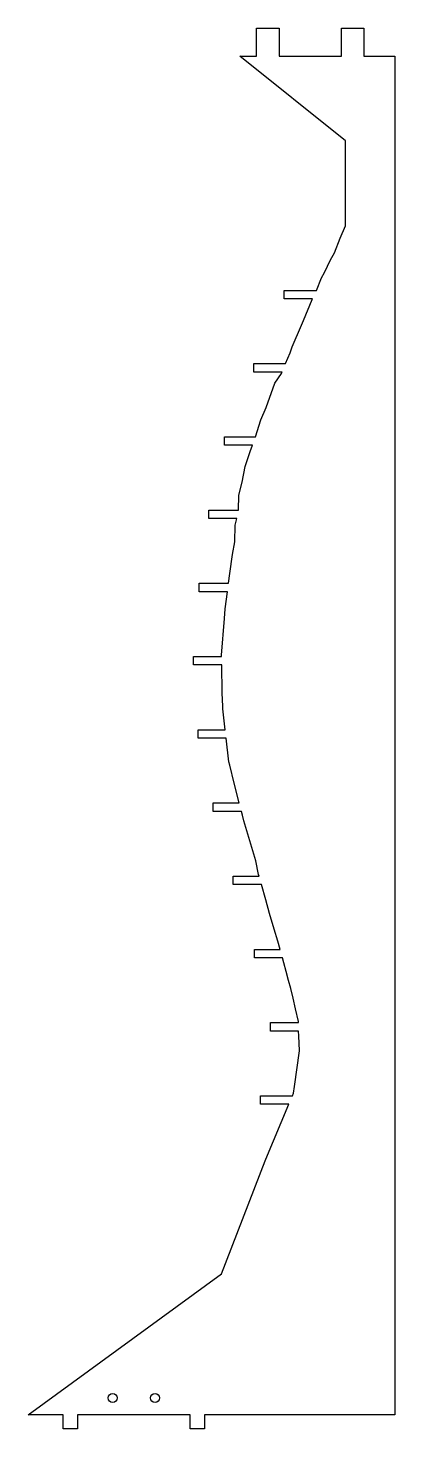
# Model space of a CAD drawing. Header units: metres. Extents: x -130 to 0, y -95 to 401.
import ezdxf

# ---------------------------------------------------------------- set-up
doc = ezdxf.new("R2010")
doc.units = ezdxf.units.M

msp = doc.modelspace()

# ---------------------------------------------------------------- linework, layer by layer
msp.add_lwpolyline([(-46.04, 0), (-45.76, 0.54), (-45.76, 0.54), (-37.66, 20), (-47.66, 20), (-47.66, 23), (-36.33, 23), (-35.94, 23.87), (-35.94, 23.87), (-35.59, 26.23), (-35.59, 26.23), (-33.81, 38.89), (-33.81, 38.89), (-34.12, 44.27), (-34.12, 44.27), (-34.15, 45.93), (-44.15, 45.93), (-44.15, 48.93), (-34.2, 48.93), (-34.21, 49.35), (-34.21, 49.35), (-35.28, 53.84), (-35.28, 53.84), (-36.11, 57.52), (-36.11, 57.52), (-36.94, 61), (-36.94, 61), (-37.71, 63.82), (-37.71, 63.82), (-38.57, 67.01), (-38.57, 67.01), (-39.32, 70.1), (-39.32, 70.1), (-39.79, 71.86), (-49.79, 71.86), (-49.79, 74.86), (-40.65, 74.86), (-41.55, 77.76), (-41.55, 77.76), (-42.81, 81.96), (-42.81, 81.96), (-44.47, 87.54), (-44.47, 87.54), (-45.71, 92.44), (-45.71, 92.44), (-47.28, 97.78), (-57.28, 97.78), (-57.28, 100.78), (-48.16, 100.78), (-48.33, 101.37), (-48.33, 101.37), (-49.29, 106.26), (-49.29, 106.26), (-53.59, 120.32), (-53.59, 120.32), (-54.02, 122.37), (-54.02, 122.37), (-54.37, 123.71), (-64.37, 123.71), (-64.37, 126.71), (-55.15, 126.71), (-56.98, 133.7), (-56.98, 133.7), (-58.53, 140.06), (-58.53, 140.06), (-58.84, 141.28), (-58.84, 141.28), (-59.78, 149.64), (-69.78, 149.64), (-69.78, 152.64), (-60.12, 152.64), (-60.95, 160.05), (-60.95, 160.05), (-61.03, 160.88), (-61.03, 160.88), (-61.2, 165.66), (-61.2, 165.66), (-61.38, 175.57), (-71.38, 175.57), (-71.38, 178.57), (-61.43, 178.57), (-61.43, 178.98), (-61.43, 178.98), (-60.38, 192.04), (-60.38, 192.04), (-60.13, 195.4), (-60.13, 195.4), (-59.34, 201.49), (-69.34, 201.49), (-69.34, 204.49), (-58.95, 204.49), (-58.49, 207.96), (-58.49, 207.96), (-57.61, 214.69), (-57.61, 214.69), (-56.77, 219.22), (-56.77, 219.22), (-56.58, 225.11), (-56.58, 225.11), (-55.99, 227.42), (-65.99, 227.42), (-65.99, 230.42), (-55.4, 230.42), (-55.29, 235.67), (-55.29, 235.67), (-54.08, 240.33), (-54.08, 240.33), (-53.13, 245.9), (-53.13, 245.9), (-51.25, 251.14), (-51.25, 251.14), (-50.45, 253.35), (-60.45, 253.35), (-60.45, 256.35), (-49.39, 256.35), (-47.53, 262.37), (-47.53, 262.37), (-45.66, 266.71), (-45.66, 266.71), (-42.52, 275.38), (-42.52, 275.38), (-40.19, 278.79), (-40.19, 278.79), (-39.99, 279.28), (-49.99, 279.28), (-49.99, 282.28), (-38.76, 282.28), (-37.19, 286.11), (-37.19, 286.11), (-36.4, 288.27), (-36.4, 288.27), (-33.16, 295.91), (-33.16, 295.91), (-32.44, 297.56), (-32.44, 297.56), (-29.35, 304.94), (-29.35, 304.94), (-29.2, 305.21), (-39.2, 305.21), (-39.2, 308.21), (-27.82, 308.21), (-26.02, 312.72), (-26.02, 312.72), (-24.93, 314.55), (-24.93, 314.55), (-22.86, 319.08), (-22.86, 319.08), (-21.39, 321.51), (-21.39, 321.51), (-19.45, 326.67), (-19.45, 326.67), (-17.55, 331.13), (-17.55, 361.13), (-55, 391.13), (-49, 391.13), (-49, 401.13), (-41, 401.13), (-41, 391.13), (-19, 391.13), (-19, 401.13), (-11, 401.13), (-11, 391.13), (0, 391.13), (0, 331.13), (0, 0), (0, -90), (-67.5, -90), (-67.5, -95), (-72.5, -95), (-72.5, -90), (-112.5, -90), (-112.5, -95), (-117.5, -95), (-117.5, -90), (-130, -90), (-61.43, -40)], close=True)
for centre in [(-100, -84), (-85, -84)]:
    msp.add_circle(centre, 1.6)

doc.saveas('drawing.dxf')
